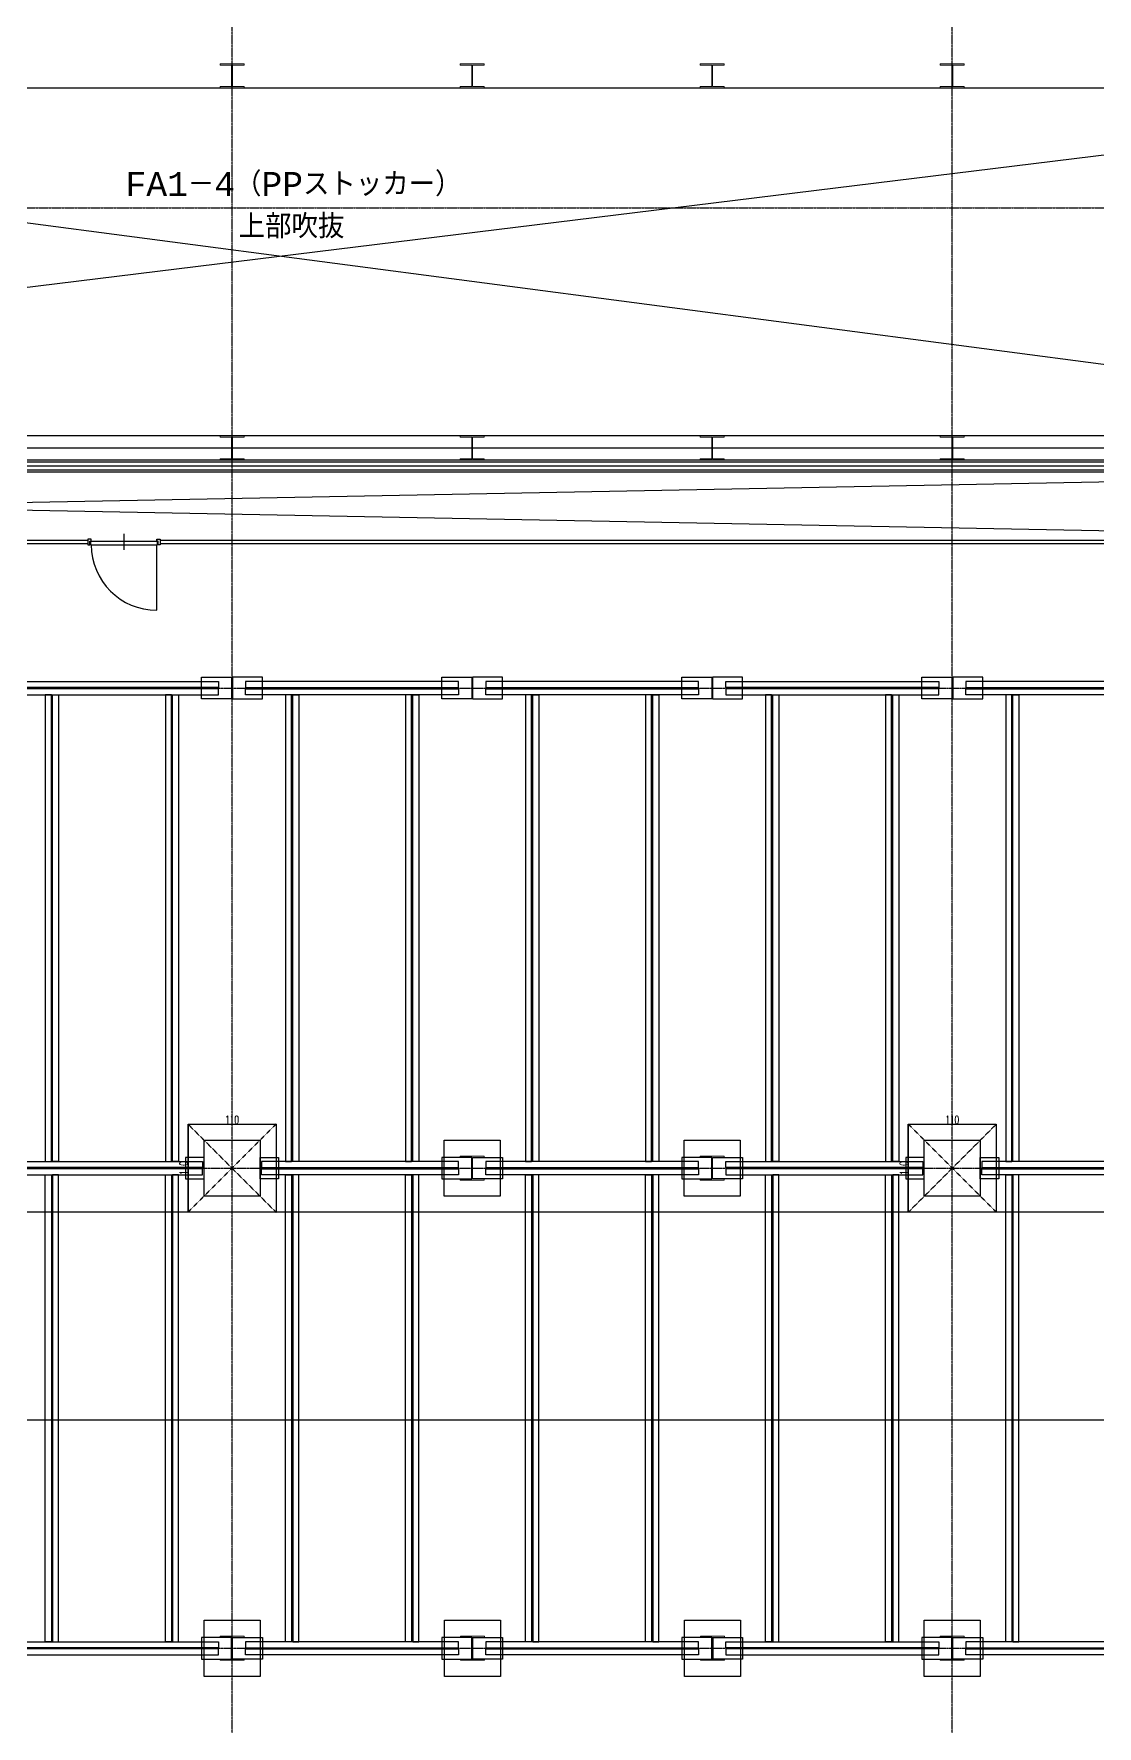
# Model space of a CAD drawing. Header units: millimetres. Extents: x -21841 to 195597, y -1659 to 112111.
# Drawn here: x 19612 to 20941, y 16253 to 18367 of the extents above; entities that cross this region are included whole.
import ezdxf
from ezdxf.enums import TextEntityAlignment as Align

# ---------------------------------------------------------------- set-up
doc = ezdxf.new("R2010")
doc.units = ezdxf.units.MM
doc.linetypes.add('X-N-FAB-L10$0$COL-CEN-LIN', pattern=[3.25, 2.5, -0.25, 0.25, -0.25])
doc.linetypes.add('X-N-FAB-L10$0$HIDDEN', pattern=[0.375, 0.25, -0.125])
for name, color, linetype in [('0-FMCS', 6, 'Continuous'), ('0-XREF', 7, 'Continuous'), ('X-N-FAB-L10$0$0-NC', 8, 'Continuous'), ('X-N-FAB-L10$0$0-ND', 8, 'Continuous'), ('X-N-FAB-L10$0$08', 8, 'Continuous'), ('X-N-FAB-L10$0$CCL', 8, 'X-N-FAB-L10$0$COL-CEN-LIN'), ('X-N-FAB-L10$0$COL', 8, 'Continuous'), ('X-N-FAB-L10$0$COL-S', 8, 'Continuous')]:
    doc.layers.add(name, color=color, linetype=linetype)
doc.layers.add('X-N-FAB-L10$0$STEEL1', color=8, linetype='Continuous', lineweight=0)
doc.styles.add('X-N-FAB-L10$0$ATS', font='monotxt.shx', dxfattribs={"bigfont": 'BIGFONT.shx'})
doc.styles.add('X-N-FAB-L10$0$CHINA', font='simplex.shx', dxfattribs={"width": 0.75, "bigfont": 'chineset.shx'})
doc.styles.add('X-N-FAB-L10$0$COL-NUM', font='romanc')
doc.styles.add('X-N-FAB-L10$0$DIM', font='simplex.shx', dxfattribs={"width": 0.67, "bigfont": 'chineset.shx'})
doc.dimstyles.new('X-N-FAB-L10$0$JJP_005_defpoint', dxfattribs={"dimtxt": 20, "dimasz": 0.5, "dimexe": 0.5, "dimexo": 0.5, "dimgap": 0.5, "dimtad": 1, "dimdsep": 46, "dimtxsty": 'X-N-FAB-L10$0$DIM', "dimblk": 'X-N-FAB-L10$0$_None', "dimcen": 10, "dimclrd": 256, "dimclre": 256, "dimclrt": 256, "dimadec": 0, "dimazin": 0, "dimtfac": 1, "dimtix": 1, "dimtmove": 2, "dimatfit": 3, "dimldrblk": 'X-N-FAB-L10$0$_None', "dimfxl": 0.5, "dimtolj": 1, "dimtzin": 0, "dimarcsym": 0})

# ---------------------------------------------------------------- blocks, each defined once
blk = doc.blocks.new('*D1253')
at = {"layer": 'DEFPOINTS', "lineweight": -2, "transparency": 16777216}
blk.add_line((20705, 17005), (20815, 17005), dxfattribs=at)
at = {"layer": 'DEFPOINTS', "color": 0, "transparency": 16777216}
for p in [(20705, 17005), (20815, 17005), (20815, 17005)]:
    blk.add_point(p, dxfattribs=at)
at = {"layer": 'DEFPOINTS', "transparency": 16777216, "insert": (20760, 17010.5), "char_height": 10, "attachment_point": 5, "style": 'X-N-FAB-L10$0$DIM'}
blk.add_mtext('\\A1;110', dxfattribs=at)
blk = doc.blocks.new('X-N-FAB-L10$0$_None')
blk = doc.blocks.new('*D1254')
at = {"layer": 'DEFPOINTS', "lineweight": -2, "transparency": 16777216}
blk.add_line((20705, 17005), (20705, 16895), dxfattribs=at)
at = {"layer": 'DEFPOINTS', "color": 0, "transparency": 16777216}
for p in [(20705, 17005), (20705, 16895), (20705, 16895)]:
    blk.add_point(p, dxfattribs=at)
at = {"layer": 'DEFPOINTS', "transparency": 16777216, "insert": (20699.5, 16950), "char_height": 10, "attachment_point": 5, "rotation": 90, "style": 'X-N-FAB-L10$0$DIM'}
blk.add_mtext('\\A1;110', dxfattribs=at)
blk = doc.blocks.new('*D1255')
at = {"layer": 'DEFPOINTS', "lineweight": -2, "transparency": 16777216}
blk.add_line((19805, 17005), (19915, 17005), dxfattribs=at)
at = {"layer": 'DEFPOINTS', "color": 0, "transparency": 16777216}
for p in [(19805, 17005), (19915, 17005), (19915, 17005)]:
    blk.add_point(p, dxfattribs=at)
at = {"layer": 'DEFPOINTS', "transparency": 16777216, "insert": (19860, 17010.5), "char_height": 10, "attachment_point": 5, "style": 'X-N-FAB-L10$0$DIM'}
blk.add_mtext('\\A1;110', dxfattribs=at)
blk = doc.blocks.new('*D1256')
at = {"layer": 'DEFPOINTS', "lineweight": -2, "transparency": 16777216}
blk.add_line((19805, 17005), (19805, 16895), dxfattribs=at)
at = {"layer": 'DEFPOINTS', "color": 0, "transparency": 16777216}
for p in [(19805, 17005), (19805, 16895), (19805, 16895)]:
    blk.add_point(p, dxfattribs=at)
at = {"layer": 'DEFPOINTS', "transparency": 16777216, "insert": (19799.5, 16950), "char_height": 10, "attachment_point": 5, "rotation": 90, "style": 'X-N-FAB-L10$0$DIM'}
blk.add_mtext('\\A1;110', dxfattribs=at)
blk = doc.blocks.new('X-N-FAB-L10')
at = {"layer": 'DEFPOINTS', "color": 8, "linetype": 'X-N-FAB-L10$0$HIDDEN', "ltscale": 0.1}
for p, q in [((19915, 17005), (19805, 16895)), ((19805, 17005), (19915, 16895)), ((19915, 17005), (19805, 16895)), ((19805, 17005), (19915, 16895)), ((20815, 17005), (20705, 16895)), ((20705, 17005), (20815, 16895)), ((20815, 17005), (20705, 16895)), ((20705, 17005), (20815, 16895))]:
    blk.add_line(p, q, dxfattribs=at)
at = {"layer": 'DEFPOINTS', "color": 8}
for p, q in [((19805, 17005), (19915, 17005)), ((19805, 17005), (19805, 16895)), ((20705, 17005), (20815, 17005)), ((20705, 17005), (20705, 16895))]:
    blk.add_line(p, q, dxfattribs=at)
at = {"layer": 'X-N-FAB-L10$0$08', "color": 8}
for p, q in [((18090, 17865), (21630, 18300)), ((21630, 17865), (18315, 18300)), ((18315, 18300), (21630, 18300)), ((16960, 17850), (21845, 17850)), ((21630, 17865), (18090, 17865)), ((17030, 17827.5), (21775, 17827.5)), ((17107.5, 17832.5), (21607.5, 17832.5)), ((17110, 17835), (21610, 17835)), ((17095, 17820), (21595, 17820)), ((17097.5, 17822.5), (21597.5, 17822.5)), ((17099.2, 17734.2), (21595, 17820)), ((17099.2, 17820), (21595, 17734.2)), ((19680, 17730), (17095, 17730)), ((19680, 17734.2), (17099.2, 17734.2)), ((19684.1, 17736), (19680, 17736)), ((19680, 17736), (19680, 17729)), ((19680, 17729), (19682.5, 17729)), ((19682.5, 17729), (19682.5, 17733.5)), ((19682.5, 17733.5), (19684.1, 17733.5)), ((19767, 17733), (19683, 17733)), ((19683, 17733), (19683, 17729)), ((19683, 17729), (19767, 17729)), ((19684.1, 17733.5), (19684.1, 17736)), ((19725, 17722.5), (19725, 17742.5)), ((19765.9, 17733.5), (19765.9, 17736)), ((19765.9, 17736), (19770, 17736)), ((19767.5, 17733.5), (19765.9, 17733.5)), ((19765.9, 17647.2), (19765.9, 17729)), ((19767, 17729), (19767, 17733)), ((19767.5, 17729), (19767.5, 17733.5)), ((19770, 17729), (19767.5, 17729)), ((19770, 17736), (19770, 17729)), ((21595, 17734.2), (19770, 17734.2)), ((21595, 17730), (19770, 17730)), ((21325, 16895), (17105, 16895)), ((21065, 16635), (17105, 16635))]:
    blk.add_line(p, q, dxfattribs=at)
for points in [[(19577, 17558.3), (19843, 17558.3), (19843, 17550.8), (19577, 17550.8)], [(19859.5, 17536.5), (19822, 17536.5), (19822, 17563.5), (19859.5, 17563.5)], [(19860.5, 17536.5), (19898, 17536.5), (19898, 17563.5), (19860.5, 17563.5)], [(20143, 17558.3), (19877, 17558.3), (19877, 17550.8), (20143, 17550.8)], [(20159.5, 17536.5), (20122, 17536.5), (20122, 17563.5), (20159.5, 17563.5)], [(20160.5, 17536.5), (20198, 17536.5), (20198, 17563.5), (20160.5, 17563.5)], [(20443, 17558.3), (20177, 17558.3), (20177, 17550.8), (20443, 17550.8)], [(20459.5, 17536.5), (20422, 17536.5), (20422, 17563.5), (20459.5, 17563.5)], [(20460.5, 17536.5), (20498, 17536.5), (20498, 17563.5), (20460.5, 17563.5)], [(20477, 17558.3), (20743, 17558.3), (20743, 17550.8), (20477, 17550.8)], [(20759.5, 17536.5), (20722, 17536.5), (20722, 17563.5), (20759.5, 17563.5)], [(20760.5, 17536.5), (20798, 17536.5), (20798, 17563.5), (20760.5, 17563.5)], [(21043, 17558.3), (20777, 17558.3), (20777, 17550.8), (21043, 17550.8)], [(19577, 17541.7), (19843, 17541.7), (19843, 17549.2), (19577, 17549.2)], [(19626.7, 17541.7), (19626.7, 16958.3), (19634.2, 16958.3), (19634.2, 17541.7)], [(19643.3, 17541.7), (19643.3, 16958.3), (19635.8, 16958.3), (19635.8, 17541.7)], [(19776.7, 17541.7), (19776.7, 16958.3), (19784.2, 16958.3), (19784.2, 17541.7)], [(19793.3, 17541.7), (19793.3, 16958.3), (19785.8, 16958.3), (19785.8, 17541.7)], [(20143, 17541.7), (19877, 17541.7), (19877, 17549.2), (20143, 17549.2)], [(19926.7, 17541.7), (19926.7, 16958.3), (19934.2, 16958.3), (19934.2, 17541.7)], [(19943.3, 17541.7), (19943.3, 16958.3), (19935.8, 16958.3), (19935.8, 17541.7)], [(20076.7, 17541.7), (20076.7, 16958.3), (20084.2, 16958.3), (20084.2, 17541.7)], [(20093.3, 17541.7), (20093.3, 16958.3), (20085.8, 16958.3), (20085.8, 17541.7)], [(20443, 17541.7), (20177, 17541.7), (20177, 17549.2), (20443, 17549.2)], [(20226.7, 17541.7), (20226.7, 16958.3), (20234.2, 16958.3), (20234.2, 17541.7)], [(20243.3, 17541.7), (20243.3, 16958.3), (20235.8, 16958.3), (20235.8, 17541.7)], [(20376.7, 17541.7), (20376.7, 16958.3), (20384.2, 16958.3), (20384.2, 17541.7)], [(20393.3, 17541.7), (20393.3, 16958.3), (20385.8, 16958.3), (20385.8, 17541.7)], [(20477, 17541.7), (20743, 17541.7), (20743, 17549.2), (20477, 17549.2)], [(20526.7, 17541.7), (20526.7, 16958.3), (20534.2, 16958.3), (20534.2, 17541.7)], [(20543.3, 17541.7), (20543.3, 16958.3), (20535.8, 16958.3), (20535.8, 17541.7)], [(20676.7, 17541.7), (20676.7, 16958.3), (20684.2, 16958.3), (20684.2, 17541.7)], [(20693.3, 17541.7), (20693.3, 16958.3), (20685.8, 16958.3), (20685.8, 17541.7)], [(21043, 17541.7), (20777, 17541.7), (20777, 17549.2), (21043, 17549.2)], [(20826.7, 17541.7), (20826.7, 16958.3), (20834.2, 16958.3), (20834.2, 17541.7)], [(20843.3, 17541.7), (20843.3, 16958.3), (20835.8, 16958.3), (20835.8, 17541.7)], [(19825, 16963.5), (19802, 16963.5), (19802, 16936.5), (19825, 16936.5)], [(19895, 16963.5), (19918, 16963.5), (19918, 16936.5), (19895, 16936.5)], [(20159.5, 16963.5), (20122, 16963.5), (20122, 16936.5), (20159.5, 16936.5)], [(20160.5, 16963.5), (20198, 16963.5), (20198, 16936.5), (20160.5, 16936.5)], [(20459.5, 16963.5), (20422, 16963.5), (20422, 16936.5), (20459.5, 16936.5)], [(20460.5, 16963.5), (20498, 16963.5), (20498, 16936.5), (20460.5, 16936.5)], [(20725, 16963.5), (20702, 16963.5), (20702, 16936.5), (20725, 16936.5)], [(20795, 16963.5), (20818, 16963.5), (20818, 16936.5), (20795, 16936.5)], [(19577, 16958.3), (19823, 16958.3), (19823, 16950.8), (19577, 16950.8)], [(19577, 16941.7), (19823, 16941.7), (19823, 16949.2), (19577, 16949.2)], [(19626.7, 16358.3), (19626.7, 16941.7), (19634.2, 16941.7), (19634.2, 16358.3)], [(19643.3, 16358.3), (19643.3, 16941.7), (19635.8, 16941.7), (19635.8, 16358.3)], [(19776.7, 16358.3), (19776.7, 16941.7), (19784.2, 16941.7), (19784.2, 16358.3)], [(19793.3, 16358.3), (19793.3, 16941.7), (19785.8, 16941.7), (19785.8, 16358.3)], [(20143, 16958.3), (19897, 16958.3), (19897, 16950.8), (20143, 16950.8)], [(20143, 16941.7), (19897, 16941.7), (19897, 16949.2), (20143, 16949.2)], [(19926.7, 16358.3), (19926.7, 16941.7), (19934.2, 16941.7), (19934.2, 16358.3)], [(19943.3, 16358.3), (19943.3, 16941.7), (19935.8, 16941.7), (19935.8, 16358.3)], [(20076.7, 16358.3), (20076.7, 16941.7), (20084.2, 16941.7), (20084.2, 16358.3)], [(20093.3, 16358.3), (20093.3, 16941.7), (20085.8, 16941.7), (20085.8, 16358.3)], [(20443, 16958.3), (20177, 16958.3), (20177, 16950.8), (20443, 16950.8)], [(20443, 16941.7), (20177, 16941.7), (20177, 16949.2), (20443, 16949.2)], [(20226.7, 16358.3), (20226.7, 16941.7), (20234.2, 16941.7), (20234.2, 16358.3)], [(20243.3, 16358.3), (20243.3, 16941.7), (20235.8, 16941.7), (20235.8, 16358.3)], [(20376.7, 16358.3), (20376.7, 16941.7), (20384.2, 16941.7), (20384.2, 16358.3)], [(20393.3, 16358.3), (20393.3, 16941.7), (20385.8, 16941.7), (20385.8, 16358.3)], [(20477, 16958.3), (20723, 16958.3), (20723, 16950.8), (20477, 16950.8)], [(20477, 16941.7), (20723, 16941.7), (20723, 16949.2), (20477, 16949.2)], [(20526.7, 16358.3), (20526.7, 16941.7), (20534.2, 16941.7), (20534.2, 16358.3)], [(20543.3, 16358.3), (20543.3, 16941.7), (20535.8, 16941.7), (20535.8, 16358.3)], [(20676.7, 16358.3), (20676.7, 16941.7), (20684.2, 16941.7), (20684.2, 16358.3)], [(20693.3, 16358.3), (20693.3, 16941.7), (20685.8, 16941.7), (20685.8, 16358.3)], [(21043, 16958.3), (20797, 16958.3), (20797, 16950.8), (21043, 16950.8)], [(21043, 16941.7), (20797, 16941.7), (20797, 16949.2), (21043, 16949.2)], [(20826.7, 16358.3), (20826.7, 16941.7), (20834.2, 16941.7), (20834.2, 16358.3)], [(20843.3, 16358.3), (20843.3, 16941.7), (20835.8, 16941.7), (20835.8, 16358.3)], [(19577, 16358.3), (19843, 16358.3), (19843, 16350.8), (19577, 16350.8)], [(19577, 16341.7), (19843, 16341.7), (19843, 16349.2), (19577, 16349.2)], [(19859.5, 16363.5), (19822, 16363.5), (19822, 16336.5), (19859.5, 16336.5)], [(19860.5, 16363.5), (19898, 16363.5), (19898, 16336.5), (19860.5, 16336.5)], [(20143, 16358.3), (19877, 16358.3), (19877, 16350.8), (20143, 16350.8)], [(20143, 16341.7), (19877, 16341.7), (19877, 16349.2), (20143, 16349.2)], [(20159.5, 16363.5), (20122, 16363.5), (20122, 16336.5), (20159.5, 16336.5)], [(20160.5, 16363.5), (20198, 16363.5), (20198, 16336.5), (20160.5, 16336.5)], [(20443, 16358.3), (20177, 16358.3), (20177, 16350.8), (20443, 16350.8)], [(20443, 16341.7), (20177, 16341.7), (20177, 16349.2), (20443, 16349.2)], [(20459.5, 16363.5), (20422, 16363.5), (20422, 16336.5), (20459.5, 16336.5)], [(20460.5, 16363.5), (20498, 16363.5), (20498, 16336.5), (20460.5, 16336.5)], [(20477, 16358.3), (20743, 16358.3), (20743, 16350.8), (20477, 16350.8)], [(20477, 16341.7), (20743, 16341.7), (20743, 16349.2), (20477, 16349.2)], [(20759.5, 16363.5), (20722, 16363.5), (20722, 16336.5), (20759.5, 16336.5)], [(20760.5, 16363.5), (20798, 16363.5), (20798, 16336.5), (20760.5, 16336.5)], [(21043, 16358.3), (20777, 16358.3), (20777, 16350.8), (21043, 16350.8)], [(21043, 16341.7), (20777, 16341.7), (20777, 16349.2), (21043, 16349.2)]]:
    blk.add_lwpolyline(points, close=True, dxfattribs=at)
blk.add_arc((19765.9, 17729), 81.8, 180, 270, dxfattribs=at)
at = {"layer": 'X-N-FAB-L10$0$CCL', "color": 8}
for p, q in [((19860, 10600), (19860, 19760)), ((20760, 10600), (20760, 19760)), ((-720, 18150), (27370, 18150)), ((-720, 17550), (27370, 17550)), ((-720, 16950), (27370, 16950)), ((-720, 16350), (27370, 16350))]:
    blk.add_line(p, q, dxfattribs=at)
at = {"layer": 'X-N-FAB-L10$0$COL', "color": 8, "ltscale": 0.1}
for p, q in [((19805, 17005), (19915, 17005)), ((19805, 16895), (19805, 17005)), ((19915, 17005), (19915, 16895)), ((20705, 17005), (20815, 17005)), ((20705, 16895), (20705, 17005)), ((20815, 17005), (20815, 16895)), ((19915, 16895), (19805, 16895)), ((20815, 16895), (20705, 16895))]:
    blk.add_line(p, q, dxfattribs=at)
at = {"layer": 'X-N-FAB-L10$0$COL', "color": 8}
for p, q in [((20125, 16985), (20195, 16985)), ((20125, 16915), (20125, 16985)), ((20195, 16985), (20195, 16915)), ((20425, 16985), (20495, 16985)), ((20425, 16915), (20425, 16985)), ((20495, 16985), (20495, 16915)), ((20195, 16915), (20125, 16915)), ((20495, 16915), (20425, 16915)), ((19825, 16385), (19895, 16385)), ((19825, 16315), (19825, 16385)), ((19895, 16385), (19895, 16315)), ((20125.5, 16385), (20195.5, 16385)), ((20125.5, 16315), (20125.5, 16385)), ((20195.5, 16385), (20195.5, 16315)), ((20425.5, 16385), (20495.5, 16385)), ((20425.5, 16315), (20425.5, 16385)), ((20495.5, 16385), (20495.5, 16315)), ((20725, 16385), (20795, 16385)), ((20725, 16315), (20725, 16385)), ((20795, 16385), (20795, 16315)), ((19895, 16315), (19825, 16315)), ((20195.5, 16315), (20125.5, 16315)), ((20495.5, 16315), (20425.5, 16315)), ((20795, 16315), (20725, 16315))]:
    blk.add_line(p, q, dxfattribs=at)
at = {"layer": 'X-N-FAB-L10$0$COL', "color": 8, "ltscale": 0.1}
for points in [[(19805, 17005), (19915, 17005), (19915, 16895), (19805, 16895)], [(20705, 17005), (20815, 17005), (20815, 16895), (20705, 16895)]]:
    blk.add_lwpolyline(points, close=True, dxfattribs=at)
at = {"layer": 'X-N-FAB-L10$0$COL', "color": 8}
for points in [[(20125, 16985), (20195, 16985), (20195, 16915), (20125, 16915)], [(20425, 16985), (20495, 16985), (20495, 16915), (20425, 16915)], [(19825, 16385), (19895, 16385), (19895, 16315), (19825, 16315)], [(20125.5, 16385), (20195.5, 16385), (20195.5, 16315), (20125.5, 16315)], [(20425.5, 16385), (20495.5, 16385), (20495.5, 16315), (20425.5, 16315)], [(20725, 16385), (20795, 16385), (20795, 16315), (20725, 16315)]]:
    blk.add_lwpolyline(points, close=True, dxfattribs=at)
at = {"layer": 'X-N-FAB-L10$0$COL-S', "color": 8}
for p, q in [((19825, 16985), (19895, 16985)), ((19825, 16915), (19825, 16985)), ((19825, 16985), (19895, 16985)), ((19825, 16915), (19825, 16985)), ((19895, 16985), (19895, 16915)), ((19895, 16985), (19895, 16915)), ((20725, 16985), (20795, 16985)), ((20725, 16915), (20725, 16985)), ((20725, 16985), (20795, 16985)), ((20725, 16915), (20725, 16985)), ((20795, 16985), (20795, 16915)), ((20795, 16985), (20795, 16915)), ((19895, 16915), (19825, 16915)), ((19895, 16915), (19825, 16915)), ((20795, 16915), (20725, 16915)), ((20795, 16915), (20725, 16915))]:
    blk.add_line(p, q, dxfattribs=at)
at = {"layer": 'X-N-FAB-L10$0$STEEL1', "color": 8}
for p, q in [((19845, 18330), (19875, 18330)), ((19845, 18328.5), (19845, 18330)), ((19845, 18330), (19875, 18330)), ((19845, 18328.5), (19845, 18330)), ((19859.5, 18328.5), (19845, 18328.5)), ((19859.5, 18328.5), (19845, 18328.5)), ((19859.5, 18301.5), (19859.5, 18328.5)), ((19859.5, 18301.5), (19859.5, 18328.5)), ((19875, 18328.5), (19860.5, 18328.5)), ((19860.5, 18328.5), (19860.5, 18301.5)), ((19875, 18328.5), (19860.5, 18328.5)), ((19860.5, 18328.5), (19860.5, 18301.5)), ((19875, 18330), (19875, 18328.5)), ((19875, 18330), (19875, 18328.5)), ((20145, 18330), (20175, 18330)), ((20145, 18328.5), (20145, 18330)), ((20145, 18330), (20175, 18330)), ((20145, 18328.5), (20145, 18330)), ((20159.5, 18328.5), (20145, 18328.5)), ((20159.5, 18328.5), (20145, 18328.5)), ((20159.5, 18301.5), (20159.5, 18328.5)), ((20159.5, 18301.5), (20159.5, 18328.5)), ((20175, 18328.5), (20160.5, 18328.5)), ((20160.5, 18328.5), (20160.5, 18301.5)), ((20175, 18328.5), (20160.5, 18328.5)), ((20160.5, 18328.5), (20160.5, 18301.5)), ((20175, 18330), (20175, 18328.5)), ((20175, 18330), (20175, 18328.5)), ((20445, 18330), (20475, 18330)), ((20445, 18328.5), (20445, 18330)), ((20445, 18330), (20475, 18330)), ((20445, 18328.5), (20445, 18330)), ((20459.5, 18328.5), (20445, 18328.5)), ((20459.5, 18328.5), (20445, 18328.5)), ((20459.5, 18301.5), (20459.5, 18328.5)), ((20459.5, 18301.5), (20459.5, 18328.5)), ((20475, 18328.5), (20460.5, 18328.5)), ((20460.5, 18328.5), (20460.5, 18301.5)), ((20475, 18328.5), (20460.5, 18328.5)), ((20460.5, 18328.5), (20460.5, 18301.5)), ((20475, 18330), (20475, 18328.5)), ((20475, 18330), (20475, 18328.5)), ((20745, 18330), (20775, 18330)), ((20745, 18328.5), (20745, 18330)), ((20745, 18330), (20775, 18330)), ((20745, 18328.5), (20745, 18330)), ((20759.5, 18328.5), (20745, 18328.5)), ((20759.5, 18328.5), (20745, 18328.5)), ((20759.5, 18301.5), (20759.5, 18328.5)), ((20759.5, 18301.5), (20759.5, 18328.5)), ((20775, 18328.5), (20760.5, 18328.5)), ((20760.5, 18328.5), (20760.5, 18301.5)), ((20775, 18328.5), (20760.5, 18328.5)), ((20760.5, 18328.5), (20760.5, 18301.5)), ((20775, 18330), (20775, 18328.5)), ((20775, 18330), (20775, 18328.5)), ((19845, 18300), (19845, 18301.5)), ((19845, 18301.5), (19859.5, 18301.5)), ((19845, 18300), (19845, 18301.5)), ((19845, 18301.5), (19859.5, 18301.5)), ((19875, 18300), (19845, 18300)), ((19875, 18300), (19845, 18300)), ((19860.5, 18301.5), (19875, 18301.5)), ((19860.5, 18301.5), (19875, 18301.5)), ((19875, 18301.5), (19875, 18300)), ((19875, 18301.5), (19875, 18300)), ((20145, 18300), (20145, 18301.5)), ((20145, 18301.5), (20159.5, 18301.5)), ((20145, 18300), (20145, 18301.5)), ((20145, 18301.5), (20159.5, 18301.5)), ((20175, 18300), (20145, 18300)), ((20175, 18300), (20145, 18300)), ((20160.5, 18301.5), (20175, 18301.5)), ((20160.5, 18301.5), (20175, 18301.5)), ((20175, 18301.5), (20175, 18300)), ((20175, 18301.5), (20175, 18300)), ((20445, 18300), (20445, 18301.5)), ((20445, 18301.5), (20459.5, 18301.5)), ((20445, 18300), (20445, 18301.5)), ((20445, 18301.5), (20459.5, 18301.5)), ((20475, 18300), (20445, 18300)), ((20475, 18300), (20445, 18300)), ((20460.5, 18301.5), (20475, 18301.5)), ((20460.5, 18301.5), (20475, 18301.5)), ((20475, 18301.5), (20475, 18300)), ((20475, 18301.5), (20475, 18300)), ((20745, 18300), (20745, 18301.5)), ((20745, 18301.5), (20759.5, 18301.5)), ((20745, 18300), (20745, 18301.5)), ((20745, 18301.5), (20759.5, 18301.5)), ((20775, 18300), (20745, 18300)), ((20775, 18300), (20745, 18300)), ((20760.5, 18301.5), (20775, 18301.5)), ((20760.5, 18301.5), (20775, 18301.5)), ((20775, 18301.5), (20775, 18300)), ((20775, 18301.5), (20775, 18300)), ((19845, 17865), (19875, 17865)), ((19845, 17863.5), (19845, 17865)), ((19845, 17865), (19875, 17865)), ((19845, 17863.5), (19845, 17865)), ((19859.5, 17863.5), (19845, 17863.5)), ((19859.5, 17863.5), (19845, 17863.5)), ((19859.5, 17836.5), (19859.5, 17863.5)), ((19859.5, 17836.5), (19859.5, 17863.5)), ((19875, 17863.5), (19860.5, 17863.5)), ((19860.5, 17863.5), (19860.5, 17836.5)), ((19875, 17863.5), (19860.5, 17863.5)), ((19860.5, 17863.5), (19860.5, 17836.5)), ((19875, 17865), (19875, 17863.5)), ((19875, 17865), (19875, 17863.5)), ((20145, 17865), (20175, 17865)), ((20145, 17863.5), (20145, 17865)), ((20145, 17865), (20175, 17865)), ((20145, 17863.5), (20145, 17865)), ((20159.5, 17863.5), (20145, 17863.5)), ((20159.5, 17863.5), (20145, 17863.5)), ((20159.5, 17836.5), (20159.5, 17863.5)), ((20159.5, 17836.5), (20159.5, 17863.5)), ((20175, 17863.5), (20160.5, 17863.5)), ((20160.5, 17863.5), (20160.5, 17836.5)), ((20175, 17863.5), (20160.5, 17863.5)), ((20160.5, 17863.5), (20160.5, 17836.5)), ((20175, 17865), (20175, 17863.5)), ((20175, 17865), (20175, 17863.5)), ((20445, 17865), (20475, 17865)), ((20445, 17863.5), (20445, 17865)), ((20445, 17865), (20475, 17865)), ((20445, 17863.5), (20445, 17865)), ((20459.5, 17863.5), (20445, 17863.5)), ((20459.5, 17863.5), (20445, 17863.5)), ((20459.5, 17836.5), (20459.5, 17863.5)), ((20459.5, 17836.5), (20459.5, 17863.5)), ((20475, 17863.5), (20460.5, 17863.5)), ((20460.5, 17863.5), (20460.5, 17836.5)), ((20475, 17863.5), (20460.5, 17863.5)), ((20460.5, 17863.5), (20460.5, 17836.5)), ((20475, 17865), (20475, 17863.5)), ((20475, 17865), (20475, 17863.5)), ((20745, 17865), (20775, 17865)), ((20745, 17863.5), (20745, 17865)), ((20745, 17865), (20775, 17865)), ((20745, 17863.5), (20745, 17865)), ((20759.5, 17863.5), (20745, 17863.5)), ((20759.5, 17863.5), (20745, 17863.5)), ((20759.5, 17836.5), (20759.5, 17863.5)), ((20759.5, 17836.5), (20759.5, 17863.5)), ((20775, 17863.5), (20760.5, 17863.5)), ((20760.5, 17863.5), (20760.5, 17836.5)), ((20775, 17863.5), (20760.5, 17863.5)), ((20760.5, 17863.5), (20760.5, 17836.5)), ((20775, 17865), (20775, 17863.5)), ((20775, 17865), (20775, 17863.5)), ((19845, 17835), (19845, 17836.5)), ((19845, 17836.5), (19859.5, 17836.5)), ((19845, 17835), (19845, 17836.5)), ((19845, 17836.5), (19859.5, 17836.5)), ((19875, 17835), (19845, 17835)), ((19875, 17835), (19845, 17835)), ((19860.5, 17836.5), (19875, 17836.5)), ((19860.5, 17836.5), (19875, 17836.5)), ((19875, 17836.5), (19875, 17835)), ((19875, 17836.5), (19875, 17835)), ((20145, 17835), (20145, 17836.5)), ((20145, 17836.5), (20159.5, 17836.5)), ((20145, 17835), (20145, 17836.5)), ((20145, 17836.5), (20159.5, 17836.5)), ((20175, 17835), (20145, 17835)), ((20175, 17835), (20145, 17835)), ((20160.5, 17836.5), (20175, 17836.5)), ((20160.5, 17836.5), (20175, 17836.5)), ((20175, 17836.5), (20175, 17835)), ((20175, 17836.5), (20175, 17835)), ((20445, 17835), (20445, 17836.5)), ((20445, 17836.5), (20459.5, 17836.5)), ((20445, 17835), (20445, 17836.5)), ((20445, 17836.5), (20459.5, 17836.5)), ((20475, 17835), (20445, 17835)), ((20475, 17835), (20445, 17835)), ((20460.5, 17836.5), (20475, 17836.5)), ((20460.5, 17836.5), (20475, 17836.5)), ((20475, 17836.5), (20475, 17835)), ((20475, 17836.5), (20475, 17835)), ((20745, 17835), (20745, 17836.5)), ((20745, 17836.5), (20759.5, 17836.5)), ((20745, 17835), (20745, 17836.5)), ((20745, 17836.5), (20759.5, 17836.5)), ((20775, 17835), (20745, 17835)), ((20775, 17835), (20745, 17835)), ((20760.5, 17836.5), (20775, 17836.5)), ((20760.5, 17836.5), (20775, 17836.5)), ((20775, 17836.5), (20775, 17835)), ((20775, 17836.5), (20775, 17835)), ((20145, 16965), (20175, 16965)), ((20145, 16963.5), (20145, 16965)), ((20159.5, 16963.5), (20145, 16963.5)), ((20159.5, 16936.5), (20159.5, 16963.5)), ((20175, 16963.5), (20160.5, 16963.5)), ((20160.5, 16963.5), (20160.5, 16936.5)), ((20175, 16965), (20175, 16963.5)), ((20445, 16965), (20475, 16965)), ((20445, 16963.5), (20445, 16965)), ((20459.5, 16963.5), (20445, 16963.5)), ((20459.5, 16936.5), (20459.5, 16963.5)), ((20475, 16963.5), (20460.5, 16963.5)), ((20460.5, 16963.5), (20460.5, 16936.5)), ((20475, 16965), (20475, 16963.5)), ((20145, 16935), (20145, 16936.5)), ((20145, 16936.5), (20159.5, 16936.5)), ((20175, 16935), (20145, 16935)), ((20160.5, 16936.5), (20175, 16936.5)), ((20175, 16936.5), (20175, 16935)), ((20445, 16935), (20445, 16936.5)), ((20445, 16936.5), (20459.5, 16936.5)), ((20475, 16935), (20445, 16935)), ((20460.5, 16936.5), (20475, 16936.5)), ((20475, 16936.5), (20475, 16935)), ((19845, 16365), (19875, 16365)), ((19845, 16363.5), (19845, 16365)), ((19859.5, 16363.5), (19845, 16363.5)), ((19859.5, 16336.5), (19859.5, 16363.5)), ((19875, 16363.5), (19860.5, 16363.5)), ((19860.5, 16363.5), (19860.5, 16336.5)), ((19875, 16365), (19875, 16363.5)), ((20145.5, 16365), (20175.5, 16365)), ((20145.5, 16363.5), (20145.5, 16365)), ((20160, 16363.5), (20145.5, 16363.5)), ((20160, 16336.5), (20160, 16363.5)), ((20175.5, 16363.5), (20161, 16363.5)), ((20161, 16363.5), (20161, 16336.5)), ((20175.5, 16365), (20175.5, 16363.5)), ((20445.5, 16365), (20475.5, 16365)), ((20445.5, 16363.5), (20445.5, 16365)), ((20460, 16363.5), (20445.5, 16363.5)), ((20460, 16336.5), (20460, 16363.5)), ((20475.5, 16363.5), (20461, 16363.5)), ((20461, 16363.5), (20461, 16336.5)), ((20475.5, 16365), (20475.5, 16363.5)), ((20745, 16365), (20775, 16365)), ((20745, 16363.5), (20745, 16365)), ((20759.5, 16363.5), (20745, 16363.5)), ((20759.5, 16336.5), (20759.5, 16363.5)), ((20775, 16363.5), (20760.5, 16363.5)), ((20760.5, 16363.5), (20760.5, 16336.5)), ((20775, 16365), (20775, 16363.5)), ((19845, 16335), (19845, 16336.5)), ((19845, 16336.5), (19859.5, 16336.5)), ((19875, 16335), (19845, 16335)), ((19860.5, 16336.5), (19875, 16336.5)), ((19875, 16336.5), (19875, 16335)), ((20145.5, 16335), (20145.5, 16336.5)), ((20145.5, 16336.5), (20160, 16336.5)), ((20175.5, 16335), (20145.5, 16335)), ((20161, 16336.5), (20175.5, 16336.5)), ((20175.5, 16336.5), (20175.5, 16335)), ((20445.5, 16335), (20445.5, 16336.5)), ((20445.5, 16336.5), (20460, 16336.5)), ((20475.5, 16335), (20445.5, 16335)), ((20461, 16336.5), (20475.5, 16336.5)), ((20475.5, 16336.5), (20475.5, 16335)), ((20745, 16335), (20745, 16336.5)), ((20745, 16336.5), (20759.5, 16336.5)), ((20775, 16335), (20745, 16335)), ((20760.5, 16336.5), (20775, 16336.5)), ((20775, 16336.5), (20775, 16335))]:
    blk.add_line(p, q, dxfattribs=at)
for points in [[(20145, 16965), (20175, 16965), (20175, 16963.5), (20160.5, 16963.5), (20160.5, 16936.5), (20175, 16936.5), (20175, 16935), (20145, 16935), (20145, 16936.5), (20159.5, 16936.5), (20159.5, 16963.5), (20145, 16963.5)], [(20445, 16965), (20475, 16965), (20475, 16963.5), (20460.5, 16963.5), (20460.5, 16936.5), (20475, 16936.5), (20475, 16935), (20445, 16935), (20445, 16936.5), (20459.5, 16936.5), (20459.5, 16963.5), (20445, 16963.5)], [(19845, 16365), (19875, 16365), (19875, 16363.5), (19860.5, 16363.5), (19860.5, 16336.5), (19875, 16336.5), (19875, 16335), (19845, 16335), (19845, 16336.5), (19859.5, 16336.5), (19859.5, 16363.5), (19845, 16363.5)], [(20145.5, 16365), (20175.5, 16365), (20175.5, 16363.5), (20161, 16363.5), (20161, 16336.5), (20175.5, 16336.5), (20175.5, 16335), (20145.5, 16335), (20145.5, 16336.5), (20160, 16336.5), (20160, 16363.5), (20145.5, 16363.5)], [(20445.5, 16365), (20475.5, 16365), (20475.5, 16363.5), (20461, 16363.5), (20461, 16336.5), (20475.5, 16336.5), (20475.5, 16335), (20445.5, 16335), (20445.5, 16336.5), (20460, 16336.5), (20460, 16363.5), (20445.5, 16363.5)], [(20745, 16365), (20775, 16365), (20775, 16363.5), (20760.5, 16363.5), (20760.5, 16336.5), (20775, 16336.5), (20775, 16335), (20745, 16335), (20745, 16336.5), (20759.5, 16336.5), (20759.5, 16363.5), (20745, 16363.5)]]:
    blk.add_lwpolyline(points, close=True, dxfattribs=at)
at = {"layer": 'DEFPOINTS', "color": 8, "char_height": 10, "attachment_point": 5, "style": 'X-N-FAB-L10$0$DIM'}
for insert in [(19860, 17010.5), (20760, 17010.5)]:
    blk.add_mtext('\\A1;110', dxfattribs=dict(at, insert=insert))
at = {"layer": 'DEFPOINTS', "color": 8, "char_height": 10, "attachment_point": 5, "rotation": 90, "style": 'X-N-FAB-L10$0$DIM'}
for insert in [(19799.5, 16950), (20699.5, 16950)]:
    blk.add_mtext('\\A1;110', dxfattribs=dict(at, insert=insert))
at = {"layer": 'X-N-FAB-L10$0$0-NC', "color": 8, "style": 'X-N-FAB-L10$0$COL-NUM'}
for p in [(1860, 19880), (2760, 19880), (3660, 19880), (4560, 19880), (5460, 19880), (6360, 19880), (7260, 19880), (8160, 19880), (9060, 19880), (9960, 19880), (10860, 19880), (11760, 19880), (12660, 19880), (13560, 19880), (14460, 19880), (15360, 19880), (16260, 19880), (17160, 19880), (18060, 19880), (18960, 19880), (19860, 19880), (20760, 19880), (21660, 19880), (22560, 19880), (-840, 13950), (-840, 13350), (-840, 12750), (-840, 12150), (-840, 11550), (-840, 10750)]:
    blk.add_attdef('GRID-Y', text='', height=120, dxfattribs=at).set_placement(p, align=Align.MIDDLE_CENTER)
at = {"layer": 'X-N-FAB-L10$0$0-ND', "color": 8, "style": 'X-N-FAB-L10$0$CHINA'}
blk.add_attdef('NO', text='', height=33.333, dxfattribs=at).set_placement((23327.5, 11380), align=Align.MIDDLE)
at = {"layer": 'X-N-FAB-L10$0$08', "color": 8, "style": 'X-N-FAB-L10$0$ATS'}
for s, p in [('FA1－4（PPストッカー）', (19936.809, 18179.782)), ('上部吹抜', (19934.317, 18126.961))]:
    blk.add_text(s, height=30, dxfattribs=at).set_placement(p, align=Align.MIDDLE_CENTER)
at = {"layer": 'DEFPOINTS', "color": 8}
for base, p1, p2, picture, middle in [((19805, 16895), (19805, 17005), (19805, 16895), '*D1256', (19799.5, 16950)), ((20705, 16895), (20705, 17005), (20705, 16895), '*D1254', (20699.5, 16950))]:
    dim = blk.add_linear_dim(base=base, p1=p1, p2=p2, angle=90, dimstyle='X-N-FAB-L10$0$JJP_005_defpoint', override={"dimtxt": 10}, dxfattribs=at)
    dim.commit()
    dim.dimension.update_dxf_attribs({"geometry": picture, "text_midpoint": middle})
for base, p1, p2, picture, middle in [((19915, 17005), (19805, 17005), (19915, 17005), '*D1255', (19860, 17010.5)), ((20815, 17005), (20705, 17005), (20815, 17005), '*D1253', (20760, 17010.5))]:
    dim = blk.add_linear_dim(base=base, p1=p1, p2=p2, dimstyle='X-N-FAB-L10$0$JJP_005_defpoint', override={"dimtxt": 10}, dxfattribs=at)
    dim.commit()
    dim.dimension.update_dxf_attribs({"geometry": picture, "text_midpoint": middle})

msp = doc.modelspace()

# ---------------------------------------------------------------- block references
at = {"layer": '0-FMCS', "color": 5}
msp.add_blockref('X-N-FAB-L10', (0, 0), dxfattribs=at)
at = {"layer": '0-XREF'}
msp.add_blockref('X-N-FAB-L10', (0, 0), dxfattribs=at)

doc.saveas('drawing.dxf')
